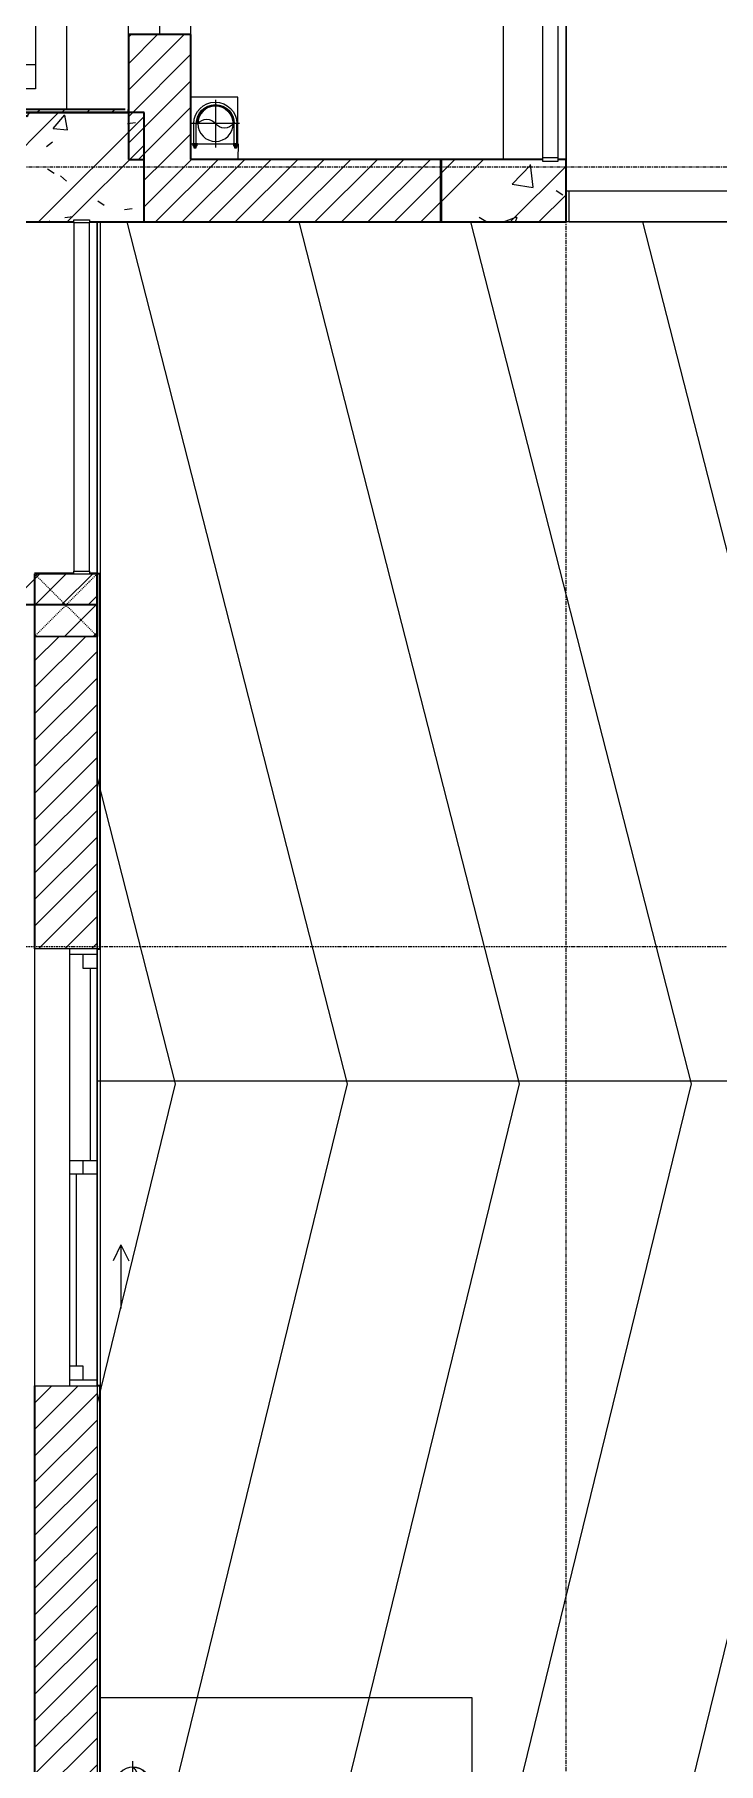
# Model space of a CAD drawing. Header units: millimetres. Extents: x 42313 to 135642, y -5392 to 75500.
# Drawn here: x 82196 to 84383, y 64827 to 70362 of the extents above; entities that cross this region are included whole.
import ezdxf

# ---------------------------------------------------------------- set-up
doc = ezdxf.new("R2010")
doc.units = ezdxf.units.MM
for name, pattern in [('Dash', [6, 3, -3]), ('Dash Dot 3_16_', [7.9375, 4.7625, -1.5875, 0, -1.5875]), ('Grid Line', [22.225, 12.7, -3.175, 3.175, -3.175]), ('IMPORT-CENTER _3_', [10.16, 6.35, -1.27, 1.27, -1.27])]:
    doc.linetypes.add(name, pattern=pattern)
for name, color, linetype, lineweight in [('0-2', 90, 'Continuous', 5), ('A-DETL-THIN', 151, 'Continuous', 18), ('A-DOOR', 31, 'Continuous', 18), ('A-DOOR-3', 31, 'Continuous', 25), ('A-DOOR-FRAM', 31, 'Continuous', 25), ('A-DOOR-HDLN', 31, 'Dash', 25), ('A-FLOR', 192, 'Continuous', 18), ('A-FLOR-3', 7, 'Continuous', 18), ('A-FLOR-HRAL', 11, 'Continuous', 18), ('A-FLOR-HRAL-1', 7, 'Continuous', 18), ('A-FLOR-HRAL-2', 90, 'Continuous', 25), ('A-FLOR-HRAL-3', 11, 'Continuous', 25), ('A-GLAZ', 151, 'Continuous', 18), ('A-GLAZ-2', 151, 'Continuous', 25), ('A-WALL', 113, 'Continuous', 18), ('A-WALL-1', 113, 'Continuous', 35), ('A-WALL-2', 250, 'Continuous', 35), ('A-WALL-3', 7, 'Continuous', 18), ('A-WALL-PATT-1', 7, 'Continuous', 18), ('A-WALL-PATT-2', 111, 'Continuous', 18), ('A-WALL-PATT-3', 9, 'Continuous', 18), ('G-ANNO-SYMB-1', 111, 'Dash Dot 3_16_', 18), ('G-IMPT', 8, 'Continuous', 18), ('G-IMPT-2', 8, 'Continuous', 25), ('G-IMPT-3', 8, 'IMPORT-CENTER _3_', 18), ('I-FURN', 30, 'Continuous', 18), ('I-FURN-1', 253, 'Continuous', 18), ('I-WALL-1', 250, 'Continuous', 35), ('M-EQPM', 50, 'Continuous', 18), ('S-COLS', 52, 'Continuous', 18), ('S-COLS-1', 9, 'Continuous', 18), ('S-COLS-2', 250, 'Continuous', 35), ('S-COLS-3', 52, 'Dash', 18), ('S-COLS-4', 52, 'Continuous', 35), ('S-COLS-HDLN', 52, 'Dash', 18), ('S-GRID-1', 1, 'Grid Line', 9)]:
    doc.layers.add(name, color=color, linetype=linetype, lineweight=lineweight)
pattern_1 = [(45, (0, 0), (-188.5854, 188.5854), []), (45, (0, 285.75), (-188.5854, 188.5854), [])]
pattern_2 = [(50, (0, 0), (546.5526, -47.8174), [57.15, -628.65]), (355, (0, 0), (-105.7283, 573.17), [45.72, -502.92]), (100.451, (45.55, -4), (440.8275, 525.35), [48.57, -534.27]), (46.184, (0, 152.4), (813.2367, -126.1284), [85.725, -942.975]), (96.636, (67.8, 141.9), (712.2074, 742.2826), [72.855, -801.405]), (351.184, (0, 152.4), (712.215, 742.276), [68.58, -754.38]), (21, (76.2, 114.3), (454.8433, -306.796), [57.15, -628.65]), (326, (76.2, 114.3), (185.4063, 552.5638), [45.72, -502.92]), (71.451, (114.1, 88.73), (640.2512, 245.764), [48.57, -534.27]), (37.5, (0, 0), (9.26637, 253.66504), [25.146, -471.678, 25.146, -485.394, -504.825]), (37.5, (0, 0), (9.26637, 253.66504), [-1007.364, 25.146, -479.679]), (7.5, (0, 0), (200.4594, 300.5414), [25.146, -265.938, 25.146, -460.248, -192.405]), (7.5, (0, 0), (200.4594, 300.5414), [-776.478, 25.146, -167.259]), (327.5, (-169.93, 0), (406.77284, -17.18643), [25.146, -165.354, 25.146, -569.214, -788.67]), (327.5, (-169.93, 0), (406.77284, -17.18643), [-784.86, 25.146, -763.524]), (317.5, (-246.13, 0), (444.3881, 76.2803), [25.146, -222.504, 25.146, -369.57, -560.07]), (317.5, (-246.13, 0), (444.3881, 76.2803), [-642.366, 25.146, -534.924])]
pattern_3 = [(45, (28943.264, 0), (-42.426407, 42.426407), [])]
pattern_4 = [(50, (28943.26, 0), (546.5526, -47.8174), [57.15, -628.65]), (355, (28943.26, 0), (-105.7283, 573.17), [45.72, -502.92]), (100.451, (28988.8, -4), (440.8275, 525.35), [48.57, -534.27]), (46.184, (28943.26, 152.4), (813.2367, -126.1284), [85.725, -942.975]), (96.636, (29011, 141.9), (712.2074, 742.2826), [72.855, -801.405]), (351.184, (28943.3, 152.4), (712.215, 742.276), [68.58, -754.38]), (21, (29019.46, 114.3), (454.8433, -306.796), [57.15, -628.65]), (326, (29019.46, 114.3), (185.4063, 552.5638), [45.72, -502.92]), (71.451, (29057.37, 88.73), (640.2512, 245.764), [48.57, -534.27]), (37.5, (28943.26, 0), (9.26637, 253.66504), [5.029, -491.795, 5.029, -505.511, -504.825]), (37.5, (28943.26, 0), (9.26637, 253.66504), [-1007.364, 5.029, -499.796]), (7.5, (28943.26, 0), (200.4594, 300.5414), [5.029, -286.055, 5.029, -480.365, -192.405]), (7.5, (28943.26, 0), (200.4594, 300.5414), [-776.478, 5.029, -187.376]), (327.5, (28773.34, 0), (406.77284, -17.18643), [5.029, -185.471, 5.029, -589.331, -788.67]), (327.5, (28773.34, 0), (406.77284, -17.18643), [-784.86, 5.029, -783.641]), (317.5, (28697.14, 0), (444.388, 76.2803), [5.029, -242.621, 5.029, -389.687, -560.07]), (317.5, (28697.14, 0), (444.388, 76.2803), [-642.366, 5.029, -555.041]), (45, (28943.26, 0), (-188.5854, 188.5854), []), (45, (28943.26, 285.75), (-188.5854, 188.5854), [])]

# ---------------------------------------------------------------- blocks, each defined once
blk = doc.blocks.new('NCV_TKTC_KET CAU_rvt-2-TKCS_RAMP DỐC 1 - MẶT BẰNG TẦNG 1')
at = {"layer": 'S-COLS-1'}
h = blk.add_hatch(dxfattribs=at)
h.set_pattern_fill('FP_2', color=256, style=0, pattern_type=2)
h.set_pattern_definition(pattern_1)
h.paths.add_polyline_path([(53602.6, 69761.9), (53602.6, 70111.9), (52752.6, 70111.9), (52752.6, 69761.9), (53377.6, 69761.9), (53377.6, 69769), (53427.6, 69769), (53427.6, 69761.9), (53559.8, 69761.9)])
h = blk.add_hatch(dxfattribs=at)
h.set_pattern_fill('FP_3', color=256, style=0, pattern_type=2)
h.set_pattern_definition(pattern_2)
h.paths.add_polyline_path([(53602.6, 69761.9), (53602.6, 70111.9), (52752.6, 70111.9), (52752.6, 69761.9), (53377.6, 69761.9), (53377.6, 69769), (53427.6, 69769), (53427.6, 69761.9), (53559.8, 69761.9)])
h = blk.add_hatch(dxfattribs=at)
h.set_pattern_fill('FP_2', color=256, style=0, pattern_type=2)
h.set_pattern_definition(pattern_1)
h.paths.add_polyline_path([(54927.6, 69761.9), (54952.6, 69761.9), (54952.6, 69961.9), (54927.6, 69961.9), (54927.6, 69956.9), (54877.6, 69956.9), (54877.6, 69961.9), (54552.6, 69961.9), (54552.6, 69761.9), (54877.6, 69761.9)])
h = blk.add_hatch(dxfattribs=at)
h.set_pattern_fill('FP_3', color=256, style=0, pattern_type=2)
h.set_pattern_definition(pattern_2)
h.paths.add_polyline_path([(54927.6, 69761.9), (54952.6, 69761.9), (54952.6, 69961.9), (54927.6, 69961.9), (54927.6, 69956.9), (54877.6, 69956.9), (54877.6, 69961.9), (54552.6, 69961.9), (54552.6, 69761.9), (54877.6, 69761.9)])
at = {"layer": 'A-FLOR-3'}
blk.add_line((54952.6, 69761.9), (54952.6, 73895.8), dxfattribs=at)
at = {"layer": 'S-COLS-2'}
for p, q in [((53602.6, 70111.9), (52752.6, 70111.9)), ((53602.6, 69761.9), (53602.6, 70111.9)), ((54552.6, 69961.9), (54552.6, 69761.9)), ((54877.6, 69961.9), (54552.6, 69961.9)), ((54952.6, 69961.9), (54927.6, 69961.9)), ((54952.6, 69761.9), (54952.6, 69961.9)), ((52752.6, 69761.9), (53377.6, 69761.9)), ((53427.6, 69761.9), (53602.6, 69761.9)), ((54552.6, 69761.9), (54952.6, 69761.9))]:
    blk.add_line(p, q, dxfattribs=at)
blk = doc.blocks.new('Railing - 50 x 10mm-457210-TKCS_RAMP DỐC 1 - MẶT BẰNG TẦNG 1')
at = {"layer": 'A-FLOR-HRAL-2'}
for p, q in [((25, 5), (-25, 5)), ((-25, 5), (-25, -5)), ((25, -5), (25, 5)), ((-25, -5), (25, -5))]:
    blk.add_line(p, q, dxfattribs=at)
blk = doc.blocks.new('Railing - Railing-641410-TKCS_RAMP DỐC 1 - MẶT BẰNG TẦNG 1')
at = {"layer": 'A-FLOR-HRAL-1'}
for p, q in [((30469.2, 60498.3), (30469.2, 59383.3)), ((30519.2, 59383.3), (30519.2, 60498.3))]:
    blk.add_line(p, q, dxfattribs=at)
at = {"extrusion": (0, 0, -1), "zscale": -1}
for p in [(-30494.2, 60503.3), (-30494.2, 59378.3)]:
    blk.add_blockref('Railing - 50 x 10mm-457210-TKCS_RAMP DỐC 1 - MẶT BẰNG TẦNG 1', p, dxfattribs=at)
blk = doc.blocks.new('LOBBY_SOFA_1 - LOBBY_SOFA_1-851489-TKCS_RAMP DỐC 1 - MẶT BẰNG TẦNG 1')
at = {"layer": 'I-FURN'}
for p, q in [((-2172.3, 1064.5), (-2172.3, 1504.5)), ((-2128.3, 1548.5), (-1160.3, 1548.5)), ((-1116.3, 1504.5), (-1116.3, 1064.5)), ((-1160.3, 1020.5), (-2128.3, 1020.5)), ((-2688.2, 633.5), (-3128.2, 633.5)), ((-3128.2, 633.5), (-3128.2, 193.5)), ((-2688.2, 193.5), (-2688.2, 633.5)), ((-2556, 660), (-708, 660)), ((-2556, 0), (-2556, 660)), ((-2457, 66), (-2457, 660)), ((-1907, 143), (-1907, 660)), ((-1357, 143), (-1357, 660)), ((-807, 660), (-807, 66)), ((-708, 660), (-708, 0)), ((-2915.4, 445), (-2915.4, 577)), ((-2981.4, 423), (-2915.4, 489)), ((-2915.4, 489), (-2849.4, 423)), ((-2937.4, 423), (-3069.4, 423)), ((-2915.4, 357), (-2981.4, 423)), ((-2849.4, 423), (-2915.4, 357)), ((-2915.4, 269), (-2915.4, 401)), ((-2893.4, 423), (-2761.4, 423)), ((-3128.2, 193.5), (-2688.2, 193.5)), ((-807, 143), (-2457, 143)), ((-807, 66), (-2457, 66)), ((-1320, 0), (-2556, 0))]:
    blk.add_line(p, q, dxfattribs=at)
for radius in [154, 22]:
    blk.add_circle((-2915.4, 423), radius, dxfattribs=at)
for centre, start, end in [((-2128.3, 1504.5), 90, 180), ((-1160.3, 1504.5), 0, 90), ((-2128.3, 1064.5), 180, 270), ((-1160.3, 1064.5), 270, 0)]:
    blk.add_arc(centre, 44, start, end, dxfattribs=at)
at = {"layer": 'I-FURN-1'}
for p, q in [((-2172.3, 1064.5), (-2172.3, 1504.5)), ((-2128.3, 1548.5), (-1160.3, 1548.5)), ((-1116.3, 1504.5), (-1116.3, 1064.5)), ((-1160.3, 1020.5), (-2128.3, 1020.5)), ((-3128.2, 633.5), (-2688.2, 633.5)), ((-3128.2, 193.5), (-3128.2, 633.5)), ((-2688.2, 633.5), (-2688.2, 193.5)), ((-2556, 660), (-708, 660)), ((-2556, 0), (-2556, 660)), ((-708, 660), (-708, 0)), ((-2688.2, 193.5), (-3128.2, 193.5)), ((-1320, 0), (-2556, 0))]:
    blk.add_line(p, q, dxfattribs=at)
for centre, start, end in [((-2128.3, 1504.5), 90, 180), ((-1160.3, 1504.5), 0, 90), ((-2128.3, 1064.5), 180, 270), ((-1160.3, 1064.5), 270, 0)]:
    blk.add_arc(centre, 44, start, end, dxfattribs=at)
blk = doc.blocks.new('NCV_TKTC_TANG 1_rvt-2-TKCS_RAMP DỐC 1 - MẶT BẰNG TẦNG 1')
at = {"layer": 'A-WALL-PATT-1'}
h = blk.add_hatch(dxfattribs=at)
h.set_pattern_fill('FP_5', color=256, style=0, pattern_type=2)
h.set_pattern_definition([(45, (0, 0), (-39.774756, 39.774756), [])])
h.paths.add_polyline_path([(53552.6, 70111.9), (53552.6, 70121.9), (52742.6, 70121.9), (52742.6, 70111.9), (52919.1, 70111.9)])
at = {"layer": 'A-WALL-PATT-3'}
h = blk.add_hatch(dxfattribs=at)
h.set_pattern_fill('FP_1', color=256, style=0, pattern_type=2)
h.set_pattern_definition([(45, (0, 0), (-42.426407, 42.426407), [])])
h.paths.add_polyline_path([(50252.6, 68536.9), (53452.6, 68536.9), (53452.6, 68636.9), (53427.6, 68636.9), (53427.6, 68634), (53377.6, 68634), (53377.6, 68636.9), (50252.6, 68636.9), (50252.6, 68630.2)])
at = {"layer": 'A-WALL-2'}
for p, q in [((53377.6, 68636.9), (53252.6, 68636.9)), ((53452.6, 68636.9), (53427.6, 68636.9)), ((53452.6, 68536.9), (53452.6, 68636.9)), ((50252.6, 68536.9), (53452.6, 68536.9))]:
    blk.add_line(p, q, dxfattribs=at)
at = {"layer": 'A-WALL-3'}
blk.add_line((53452.6, 69761.9), (53452.6, 68636.9), dxfattribs=at)
at = {"layer": 'I-WALL-1'}
for p, q in [((53542.6, 70121.9), (52742.6, 70121.9)), ((52752.6, 70111.9), (53552.6, 70111.9)), ((53552.6, 70111.9), (53552.6, 70121.9))]:
    blk.add_line(p, q, dxfattribs=at)
at = {"layer": 'A-FLOR-HRAL'}
blk.add_blockref('Railing - Railing-641410-TKCS_RAMP DỐC 1 - MẶT BẰNG TẦNG 1', (22908.5, 9260.7), dxfattribs=at)
at = {"layer": 'I-FURN'}
blk.add_blockref('LOBBY_SOFA_1 - LOBBY_SOFA_1-851489-TKCS_RAMP DỐC 1 - MẶT BẰNG TẦNG 1', (54062.6, 70121.9), dxfattribs=at)
blk = doc.blocks.new('1_FAMILY RVT - W01-WxH 1400x1400xmm-389822-TKCS_RAMP DỐC 1 - MẶT BẰNG TẦNG 1')
at = {"layer": 'A-GLAZ'}
for p, q in [((248.4, 172.39), (299.2, 197.79)), ((248.4, 172.39), (299.2, 146.99)), ((248.4, 172.39), (451.6, 172.39)), ((700, 96.19), (-700, 96.19)), ((-636.5, 96.19), (-22.225, 96.19)), ((22.225, 96.19), (680.95, 96.19)), ((-680.95, 7.29), (-22.225, 7.29)), ((22.225, 7.29), (636.5, 7.29)), ((-700, -103.81), (700, -103.81))]:
    blk.add_line(p, q, dxfattribs=at)
at = {"layer": 'A-GLAZ-2'}
for p, q in [((-700, 96.19), (-700, -103.81)), ((-700, 96.19), (-636.5, 96.19)), ((-680.95, 96.19), (-680.95, 7.29)), ((-636.5, 96.19), (-636.5, 51.74)), ((-636.5, 73.965), (-22.225, 73.965)), ((-22.225, 7.29), (-22.225, 96.19)), ((-22.225, 96.19), (22.225, 96.19)), ((22.225, 96.19), (22.225, 7.29)), ((680.95, 96.19), (700, 96.19)), ((680.95, 96.19), (680.95, 7.29)), ((700, -103.81), (700, 96.19)), ((-700, 7.29), (-680.95, 7.29)), ((-636.5, 51.74), (-680.95, 51.74)), ((22.225, 51.74), (-22.225, 51.74)), ((-22.225, 7.29), (22.225, 7.29)), ((22.225, 29.515), (636.5, 29.515)), ((636.5, 51.74), (636.5, 7.29)), ((680.95, 51.74), (636.5, 51.74)), ((636.5, 7.29), (700, 7.29))]:
    blk.add_line(p, q, dxfattribs=at)
blk = doc.blocks.new('Railing - 50 x 10mm-1251311-TKCS_RAMP DỐC 1 - MẶT BẰNG TẦNG 1')
at = {"layer": 'A-FLOR-HRAL-3'}
for p, q in [((25, 5), (-25, 5)), ((-25, 5), (-25, -5)), ((25, -5), (25, 5)), ((-25, -5), (25, -5))]:
    blk.add_line(p, q, dxfattribs=at)
blk = doc.blocks.new('Railing - Railing-1598455-TKCS_RAMP DỐC 1 - MẶT BẰNG TẦNG 1')
at = {"layer": 'A-FLOR-HRAL'}
for p, q in [((54877.6, 73036.9), (54877.6, 69966.9)), ((54927.6, 69966.9), (54927.6, 73036.9))]:
    blk.add_line(p, q, dxfattribs=at)
for p in [(54902.6, 73186.9), (54902.6, 69961.9)]:
    blk.add_blockref('Railing - 50 x 10mm-1251311-TKCS_RAMP DỐC 1 - MẶT BẰNG TẦNG 1', p)
blk = doc.blocks.new('TKTC_XREF_251221_MB TANG 1 - TKTC_XREF_260130_MB TANG 1_dwg_CUM U_DN100-4202115-TKCS_RAMP DỐC 1 - MẶT BẰNG TẦNG 1')
at = {"layer": 'G-IMPT'}
blk.add_hatch(color=256, dxfattribs=at).paths.add_polyline_path([(0, -61), (0, -57), (14.8, -55.1), (28.5, -49.4), (40.3, -40.3), (49.4, -28.5), (55.1, -14.8), (57, 0), (53.7, 18), (49.4, 28.5), (40.3, 40.3), (28.5, 49.4), (14.8, 55.1), (0, 57), (0, 61), (15.8, 58.9), (30.5, 52.8), (43.1, 43.1), (52.8, 30.5), (58.9, 15.8), (61, 0), (58.9, -15.8), (52.8, -30.5), (43.1, -43.1), (30.5, -52.8), (15.8, -58.9)])
for p, q in [((-79.1, 66.6), (-79.1, 63.4)), ((-76.6, 66.6), (-76.6, 63.4)), ((-74.6, 66.6), (-74.6, 63.4)), ((-72.7, 69.3), (-72.7, 60.7)), ((-66.9, 67.9), (-71.7, 67.9)), ((-66.9, 62.1), (-71.7, 62.1)), ((-65, 69), (0, 69)), ((-79.1, -63.4), (-79.1, -66.6)), ((-76.6, -63.4), (-76.6, -66.6)), ((-74.6, -63.4), (-74.6, -66.6)), ((-72.7, -60.7), (-72.7, -69.3)), ((-66.9, -62.1), (-71.7, -62.1)), ((-66.9, -67.9), (-71.7, -67.9)), ((-65, -69), (0, -69))]:
    blk.add_line(p, q, dxfattribs=at)
at = {"layer": 'G-IMPT', "flags": 128}
for points in [[(-72.7, 67.6), (-78.1, 67.6), (-78.1, 62.4), (-72.7, 62.4)], [(-71.7, 59.2), (-66.9, 59.2), (-66.9, 70.8), (-71.7, 70.8)], [(-66.9, 70.8), (-66.9, 72.7), (-65, 72.7), (-65, 57.3), (-66.9, 57.3), (-66.9, 59.2)], [(-65, 61), (0, 61), (0, 57)], [(-72.7, -62.4), (-78.1, -62.4), (-78.1, -67.6), (-72.7, -67.6)], [(-71.7, -70.8), (-66.9, -70.8), (-66.9, -59.2), (-71.7, -59.2)], [(-66.9, -59.2), (-66.9, -57.3), (-65, -57.3), (-65, -72.7), (-66.9, -72.7), (-66.9, -70.8)], [(-65, -61), (0, -61), (0, -57)]]:
    blk.add_lwpolyline(points, dxfattribs=at)
at = {"layer": 'G-IMPT'}
for centre, radius, start, end in [((-78.1, 66.6), 0.96, 90, 180), ((-78.1, 63.4), 0.96, 180, 270), ((-71.1, 69.3), 1.56, 112.6199, 247.3801), ((-67.9, 65), 4.8, 143.1301, 216.8699), ((-71.1, 60.7), 1.56, 112.6199, 247.3801), ((0, 0), 69, 270, 90), ((0, 0), 61, 270, 90), ((0, 0), 57, 270, 90), ((-78.1, -63.4), 0.96, 90, 180), ((-78.1, -66.6), 0.96, 180, 270), ((-71.1, -60.7), 1.56, 112.6199, 247.3801), ((-67.9, -65), 4.8, 143.1301, 216.8699), ((-71.1, -69.3), 1.56, 112.6199, 247.3801)]:
    blk.add_arc(centre, radius, start, end, dxfattribs=at)
blk = doc.blocks.new('TKTC_XREF_251221_MB TANG 1 - TKTC_XREF_260130_MB TANG 1_dwg_$cc-4202121-TKCS_RAMP DỐC 1 - MẶT BẰNG TẦNG 1')
at = {"layer": 'G-IMPT'}
blk.add_circle((0, 0), 0.5, dxfattribs=at)
for centre, radius, start, end in [((0, 0), 0.5, 90, 270), ((0.188, 0.25), 0.313, 126.8699, 233.1301), ((-0.188, -0.25), 0.313, 306.8699, 53.1301)]:
    blk.add_arc(centre, radius, start, end, dxfattribs=at)
at = {"layer": 'G-IMPT-3'}
for p, q in [((0, -0.673), (0, 0.673)), ((-0.673, 0), (0.673, 0))]:
    blk.add_line(p, q, dxfattribs=at)
blk = doc.blocks.new('TKTC_XREF_251221_MB TANG 1 - TKTC_XREF_260130_MB TANG 1_dwg-4202109-TKCS_RAMP DỐC 1 - MẶT BẰNG TẦNG 1')
at = {"layer": 'G-IMPT', "flags": 128}
blk.add_lwpolyline([(-149248.6, -331334.8), (-149248.6, -331185.1), (-149398.9, -331185.1), (-149398.9, -331334.8)], close=True, dxfattribs=at)
blk.add_lwpolyline([(-149399.1, -331384.7), (-149398.8, -331334.9), (-149248.3, -331334.9), (-149248.7, -331384.6), (-149399.1, -331384.6)], dxfattribs=at)
at = {"layer": 'G-IMPT-2', "flags": 128}
blk.add_lwpolyline([(-148499.1, -337078.1), (-148499.1, -336309.7), (-149689, -336309.7)], dxfattribs=at)
at = {"extrusion": (0, 0, -1)}
for name, p, xscale, yscale, zscale, rotation in [('TKTC_XREF_251221_MB TANG 1 - TKTC_XREF_260130_MB TANG 1_dwg_$cc-4202121-TKCS_RAMP DỐC 1 - MẶT BẰNG TẦNG 1', (149320.1, -331269.8), 113.7150000000073, 113.7150000000073, -113.7150000000073, 269.9990086637467), ('TKTC_XREF_251221_MB TANG 1 - TKTC_XREF_260130_MB TANG 1_dwg_CUM U_DN100-4202115-TKCS_RAMP DỐC 1 - MẶT BẰNG TẦNG 1', (149321, -331269.8), 0.9975000000000006, 0.9975000000000006, -0.9975000000000006, 90.00099133829468), ('TKTC_XREF_251221_MB TANG 1 - TKTC_XREF_260130_MB TANG 1_dwg_$cc-4202121-TKCS_RAMP DỐC 1 - MẶT BẰNG TẦNG 1', (149584.3, -336588.7), 113.7150000000073, 113.7150000000073, -113.7150000000073, 359.9990086636432)]:
    blk.add_blockref(name, p, dxfattribs=dict(at, xscale=xscale, yscale=yscale, zscale=zscale, rotation=rotation))
blk = doc.blocks.new('TKTC_XREF_251221_MB TANG 1 - TKTC_XREF_251221_MB TANG 1-2038492-TKCS_RAMP DỐC 1 - MẶT BẰNG TẦNG 1')
blk.add_blockref('TKTC_XREF_251221_MB TANG 1 - TKTC_XREF_260130_MB TANG 1_dwg-4202109-TKCS_RAMP DỐC 1 - MẶT BẰNG TẦNG 1', (169499.1, 384109.7))
blk = doc.blocks.new('G1_SOF - BO TRU - 200x200-3050151-TKCS_RAMP DỐC 1 - MẶT BẰNG TẦNG 1')
at = {"layer": 'S-COLS-HDLN'}
for p, q in [((-100, 100), (100, -100)), ((100, 100), (-100, -100))]:
    blk.add_line(p, q, dxfattribs=at)
blk = doc.blocks.new('DEG_02-DEG_03 - DEG_02-2500x2400mm-CỬA ĐI 02 CÁNH TRƯỢT-625766-TKCS_RAMP DỐC 1 - MẶT BẰNG TẦNG 1')
at = {"layer": 'A-DOOR'}
for p, q in [((-1110, 100), (-50, 100)), ((-50, 60), (-1110, 60)), ((50, 60), (1110, 60)), ((1110, 20), (50, 20))]:
    blk.add_line(p, q, dxfattribs=at)
at = {"layer": 'A-DOOR-3'}
for p, q in [((-1110, 100), (-1210, 100)), ((-1210, 100), (-1210, 60)), ((-1210, 60), (-1110, 60)), ((-1110, 60), (-1110, 100)), ((50, 100), (-50, 100)), ((-50, 100), (-50, 60)), ((50, 60), (-50, 60)), ((-50, 60), (-50, 20)), ((-50, 60), (50, 60)), ((50, 60), (50, 100)), ((50, 20), (50, 60)), ((1210, 60), (1110, 60)), ((1110, 60), (1110, 20)), ((1210, 20), (1210, 60)), ((-50, 20), (50, 20)), ((1110, 20), (1210, 20))]:
    blk.add_line(p, q, dxfattribs=at)
at = {"layer": 'A-DOOR-FRAM'}
for p, q in [((-1210, 100), (-1250, 100)), ((-1250, 100), (-1250, 0)), ((-1210, 0), (-1210, 100)), ((1250, 100), (1210, 100)), ((1210, 100), (1210, 0)), ((1250, 0), (1250, 100)), ((-1250, 0), (-1210, 0)), ((1210, 0), (1250, 0))]:
    blk.add_line(p, q, dxfattribs=at)
at = {"layer": 'A-DOOR-HDLN'}
for p, q in [((-320.4, 151.1), (-355, 171.1)), ((320.4, 151.1), (355, 171.1)), ((-500.4, 151.1), (-320.4, 151.1)), ((-320.4, 151.1), (-355, 131.1)), ((320.4, 151.1), (355, 131.1)), ((500.4, 151.1), (320.4, 151.1))]:
    blk.add_line(p, q, dxfattribs=at)

msp = doc.modelspace()

# ---------------------------------------------------------------- hatches: boundary and pattern name
at = {"layer": 'A-WALL-PATT-2'}
h = msp.add_hatch(dxfattribs=at)
h.set_pattern_fill('FP_1', color=256, style=0, pattern_type=2)
h.set_pattern_definition(pattern_3)
h.paths.add_polyline_path([(82495.8, 69961.9), (82695.8, 69961.9), (82695.8, 70361.9), (82495.8, 70361.9)])
h.paths.add_polyline_path([(82495.8, 72861.9), (82695.8, 72861.9), (82695.8, 73236.9), (82495.8, 73236.9)])
h = msp.add_hatch(dxfattribs=at)
h.set_pattern_fill('FP_1', color=256, style=0, pattern_type=2)
h.set_pattern_definition(pattern_3)
h.paths.add_polyline_path([(83495.8, 69761.9), (83495.8, 69961.9), (82545.8, 69961.9), (82545.8, 69761.9), (83143.7, 69761.9)])
h = msp.add_hatch(dxfattribs=at)
h.set_pattern_fill('FP_1', color=256, style=0, pattern_type=2)
h.set_pattern_definition(pattern_3)
h.paths.add_polyline_path([(82395.9, 64258.6), (82395.9, 66035.3), (82195.9, 66035.3), (82195.9, 64258.6)])
h.paths.add_polyline_path([(82395.9, 67435.3), (82395.9, 68435.3), (82195.9, 68435.3), (82195.9, 67435.3)])
at = {"layer": 'S-COLS-1'}
h = msp.add_hatch(dxfattribs=at)
h.set_pattern_fill('FP_4', color=256, style=0, pattern_type=2)
h.set_pattern_definition(pattern_4)
h.paths.add_polyline_path([(82196, 68435.3), (82396, 68435.3), (82396, 68635.3), (82370.9, 68635.3), (82370.9, 68634), (82320.9, 68634), (82320.9, 68635.3), (82196, 68635.3), (82196, 68630.2)])
h = msp.add_hatch(dxfattribs=at)
h.set_pattern_fill('FP_4', color=256, style=0, pattern_type=2)
h.set_pattern_definition(pattern_4)
h.paths.add_polyline_path([(82196, 68435.3), (82396, 68435.3), (82396, 68635.3), (82370.9, 68635.3), (82370.9, 68634), (82320.9, 68634), (82320.9, 68635.3), (82196, 68635.3), (82196, 68630.2)])

# ---------------------------------------------------------------- linework, layer by layer
at = {"layer": 'A-DETL-THIN'}
for p, q in [((89095.8, 69761.9), (82395.9, 69761.9)), ((82395.9, 69761.9), (82395.9, 64261.9)), ((82490.7, 69761.9), (83195.9, 67003)), ((83040.7, 69761.9), (83745.9, 67003)), ((83590.7, 69761.9), (84295.9, 67003)), ((84140.7, 69761.9), (84845.9, 67003)), ((82395.9, 67980.9), (82645.9, 67003)), ((82395.9, 67011.9), (92095.8, 67011.9)), ((82645.9, 67003), (82395.9, 65980.1)), ((83195.9, 67003), (82526, 64261.9)), ((83745.9, 67003), (83076, 64261.9)), ((84295.9, 67003), (83626, 64261.9)), ((84845.9, 67003), (84176, 64261.9))]:
    msp.add_line(p, q, dxfattribs=at)
at = {"layer": 'A-FLOR'}
for p, q in [((83895.9, 69861.8), (83905.8, 69861.8)), ((83905.8, 69761.9), (83895.9, 69761.9))]:
    msp.add_line(p, q, dxfattribs=at)
at = {"layer": 'A-WALL'}
for p, q in [((83695.8, 69961.9), (83695.8, 73036.9)), ((83895.8, 73036.9), (83895.8, 69961.9)), ((82495.8, 70361.9), (82495.8, 72861.9)), ((83905.8, 69861.8), (89095.8, 69861.8)), ((83905.8, 69761.8), (83905.8, 69861.8)), ((82395.9, 68635.3), (82395.9, 69761.9)), ((82405.9, 69761.9), (82405.9, 68635.3)), ((89095.8, 69761.8), (83905.8, 69761.8)), ((82395.9, 68435.3), (82195.9, 68435.3)), ((82395.9, 67435.3), (82395.9, 68435.3)), ((82405.9, 67435.3), (82405.9, 66035.3)), ((82395.9, 66035.3), (82395.9, 64058.6))]:
    msp.add_line(p, q, dxfattribs=at)
at = {"layer": 'A-WALL-1'}
for p, q in [((82495.8, 70361.9), (82495.8, 69961.9)), ((82695.8, 70361.9), (82495.8, 70361.9)), ((82695.8, 69961.9), (82695.8, 70361.9)), ((82495.8, 69961.9), (82545.8, 69961.9)), ((82545.8, 69961.9), (82545.8, 69761.9)), ((83495.8, 69961.9), (82695.8, 69961.9)), ((83495.8, 69761.9), (83495.8, 69961.9)), ((82545.8, 69761.9), (83495.8, 69761.9)), ((82395.9, 68635.3), (82395.9, 68435.3)), ((82405.9, 68635.3), (82395.9, 68635.3)), ((82405.9, 67435.3), (82405.9, 68635.3)), ((82195.9, 68435.3), (82195.9, 67435.3)), ((82395.9, 67435.3), (82405.9, 67435.3)), ((82195.9, 66035.3), (82195.9, 64258.6)), ((82405.9, 66035.3), (82395.9, 66035.3)), ((82405.9, 64268.6), (82405.9, 66035.3))]:
    msp.add_line(p, q, dxfattribs=at)
at = {"layer": 'G-ANNO-SYMB-1'}
msp.add_line((71719.9, 67441.9), (94560.6, 67441.9), dxfattribs=at)
at = {"layer": 'S-COLS'}
msp.add_line((82196, 68435.3), (82396, 68435.3), dxfattribs=at)
at = {"layer": 'S-COLS-4'}
for p, q in [((82320.9, 68635.3), (82196, 68635.3)), ((82196, 68635.3), (82196, 68435.3)), ((82396, 68635.3), (82370.9, 68635.3)), ((82396, 68435.3), (82396, 68635.3))]:
    msp.add_line(p, q, dxfattribs=at)
at = {"layer": 'S-GRID-1'}
for p, q in [((83895.8, 61624.2), (83895.8, 72948.8)), ((92523.7, 69936.9), (73846.8, 69936.9))]:
    msp.add_line(p, q, dxfattribs=at)

# ---------------------------------------------------------------- block references
at = {"layer": '0-2'}
for name in ['NCV_TKTC_KET CAU_rvt-2-TKCS_RAMP DỐC 1 - MẶT BẰNG TẦNG 1', 'NCV_TKTC_TANG 1_rvt-2-TKCS_RAMP DỐC 1 - MẶT BẰNG TẦNG 1']:
    msp.add_blockref(name, (28943.3, 0), dxfattribs=at)
at = {"layer": 'A-DOOR', "rotation": 269.9999999999998}
msp.add_blockref('DEG_02-DEG_03 - DEG_02-2500x2400mm-CỬA ĐI 02 CÁNH TRƯỢT-625766-TKCS_RAMP DỐC 1 - MẶT BẰNG TẦNG 1', (82595.8, 71611.9), dxfattribs=at)
at = {"layer": 'A-FLOR-HRAL'}
msp.add_blockref('Railing - Railing-1598455-TKCS_RAMP DỐC 1 - MẶT BẰNG TẦNG 1', (28943.3, 0), dxfattribs=at)
at = {"layer": 'A-GLAZ', "rotation": 269.9999999999999}
msp.add_blockref('1_FAMILY RVT - W01-WxH 1400x1400xmm-389822-TKCS_RAMP DỐC 1 - MẶT BẰNG TẦNG 1', (82299.7, 66735.3), dxfattribs=at)
at = {"layer": 'M-EQPM'}
msp.add_blockref('TKTC_XREF_251221_MB TANG 1 - TKTC_XREF_251221_MB TANG 1-2038492-TKCS_RAMP DỐC 1 - MẶT BẰNG TẦNG 1', (62595.8, 17236.9), dxfattribs=at)
at = {"layer": 'S-COLS-3'}
msp.add_blockref('G1_SOF - BO TRU - 200x200-3050151-TKCS_RAMP DỐC 1 - MẶT BẰNG TẦNG 1', (82296, 68535.3), dxfattribs=at)

doc.saveas('drawing.dxf')
